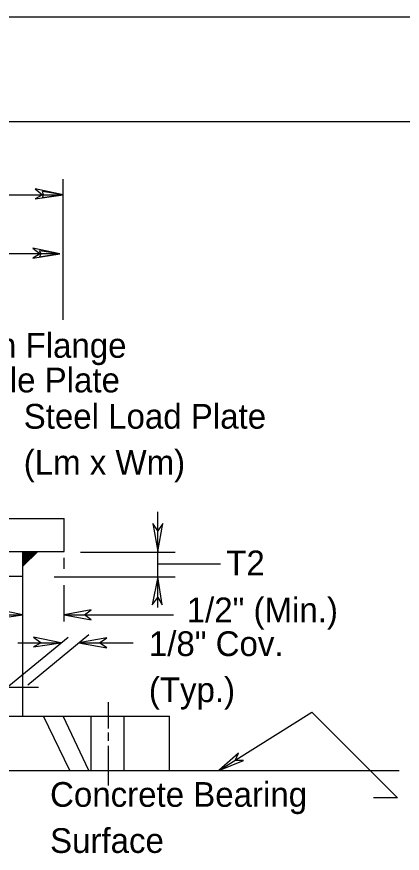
# Model space of a CAD drawing. Extents: x 499999.87 to 500002.82, y 499999.96 to 500001.79.
# Drawn here: x 500001.4526 to 500001.6062, y 500001.4585 to 500001.7917 of the extents above; entities that cross this region are included whole.
import ezdxf

# ---------------------------------------------------------------- set-up
doc = ezdxf.new("R2010")
doc.units = 0
for name, color, linetype in [('1', 7, 'Continuous'), ('31', 7, 'Continuous'), ('33', 7, 'Continuous'), ('40', 7, 'Continuous'), ('51', 7, 'Continuous'), ('52', 7, 'Continuous'), ('53', 7, 'Continuous')]:
    doc.layers.add(name, color=color, linetype=linetype)

msp = doc.modelspace()

# ---------------------------------------------------------------- linework, layer by layer
at = {"layer": '1'}
for p, q in [((499999.86647, 500001.79167), (500002.8248, 500001.79167)), ((500000.03314, 500001.75), (500002.78314, 500001.75)), ((500001.47113, 500001.7208), (500001.47113, 500001.7208)), ((500001.46982, 500001.69718), (500001.46982, 500001.69718))]:
    msp.add_line(p, q, dxfattribs=at)
for points in [[(500001.47113, 500001.7208), (500001.45997, 500001.7231), (500001.46293, 500001.7208), (500001.45997, 500001.71916)], [(500001.46982, 500001.69718), (500001.45899, 500001.69948), (500001.46194, 500001.69718), (500001.45899, 500001.69554)], [(500001.50886, 500001.57874), (500001.51083, 500001.5899), (500001.50886, 500001.58694), (500001.50689, 500001.5899)], [(500001.50886, 500001.56857), (500001.50656, 500001.55741), (500001.50886, 500001.56037), (500001.5105, 500001.55741)], [(500001.45505, 500001.55348), (500001.4439, 500001.55577), (500001.44685, 500001.55348), (500001.4439, 500001.55184)], [(500001.47146, 500001.55348), (500001.48228, 500001.55151), (500001.47966, 500001.55348), (500001.48228, 500001.55545)], [(500001.47014, 500001.54232), (500001.45932, 500001.54462), (500001.46227, 500001.54232), (500001.45932, 500001.54068)], [(500001.47736, 500001.54232), (500001.48852, 500001.54035), (500001.48556, 500001.54232), (500001.48852, 500001.54429)], [(500001.53314, 500001.49147), (500001.54298, 500001.49541), (500001.5397, 500001.49541), (500001.54101, 500001.49836)]]:
    msp.add_lwpolyline(points, close=True, dxfattribs=at)
at = {"layer": '31'}
for p, q in [((500001.46096, 500001.57874), (500001.45505, 500001.57283)), ((500001.46063, 500001.57874), (500001.45505, 500001.57283)), ((500001.45997, 500001.57874), (500001.45505, 500001.57349)), ((500001.45965, 500001.57874), (500001.45505, 500001.57382)), ((500001.45932, 500001.57874), (500001.45505, 500001.57415)), ((500001.45899, 500001.57874), (500001.45505, 500001.5748)), ((500001.45833, 500001.57874), (500001.45505, 500001.57513)), ((500001.45768, 500001.57874), (500001.45505, 500001.57612)), ((500001.45768, 500001.57874), (500001.45505, 500001.57579)), ((500001.45702, 500001.57874), (500001.45505, 500001.57644)), ((500001.45669, 500001.57874), (500001.45505, 500001.5771)), ((500001.45604, 500001.57874), (500001.45505, 500001.57743)), ((500001.45636, 500001.57874), (500001.45505, 500001.57743)), ((500001.45571, 500001.57874), (500001.45505, 500001.57776)), ((500001.45538, 500001.57874), (500001.45505, 500001.57808)), ((500001.45997, 500001.57874), (500001.45538, 500001.57382)), ((500001.45801, 500001.57874), (500001.45538, 500001.57579)), ((500001.45735, 500001.57874), (500001.45538, 500001.57644)), ((500001.45669, 500001.57874), (500001.45538, 500001.5771)), ((500001.48917, 500001.5082), (500001.48917, 500001.5187)), ((500001.47375, 500001.49147), (500001.46325, 500001.51312)), ((500001.4813, 500001.49147), (500001.47113, 500001.51312)), ((500001.48228, 500001.49147), (500001.48228, 500001.51312)), ((500001.49541, 500001.49147), (500001.49541, 500001.51312)), ((500001.48917, 500001.50328), (500001.48917, 500001.50656)), ((500001.48917, 500001.48556), (500001.48917, 500001.50131))]:
    msp.add_line(p, q, dxfattribs=at)
at = {"layer": '33'}
for p, q in [((500001.45308, 500001.54232), (500001.47014, 500001.54232)), ((500001.47736, 500001.54232), (500001.49902, 500001.54232))]:
    msp.add_line(p, q, dxfattribs=at)
at = {"layer": '40'}
for p, q in [((500001.15978, 500001.59186), (500001.47146, 500001.59186)), ((500001.47146, 500001.57874), (500001.47146, 500001.59186)), ((500001.15978, 500001.57874), (500001.47146, 500001.57874)), ((500001.45505, 500001.51312), (500001.45505, 500001.57874)), ((500001.16798, 500001.5689), (500001.45505, 500001.5689)), ((500001.11614, 500001.51312), (500001.51345, 500001.51312)), ((500001.51345, 500001.49147), (500001.51345, 500001.51312)), ((500001.04331, 500001.49147), (500001.60499, 500001.49147))]:
    msp.add_line(p, q, dxfattribs=at)
at = {"layer": '51'}
for p, q in [((500001.47113, 500001.67093), (500001.47113, 500001.72703)), ((500001.16109, 500001.7208), (500001.47113, 500001.7208)), ((500001.46982, 500001.69718), (500001.31562, 500001.69718)), ((500001.50886, 500001.56857), (500001.50886, 500001.59449)), ((500001.47802, 500001.57841), (500001.51575, 500001.57841)), ((500001.47146, 500001.57185), (500001.47146, 500001.57612)), ((500001.50886, 500001.57382), (500001.53379, 500001.57382)), ((500001.46752, 500001.56857), (500001.51575, 500001.56857)), ((500001.50886, 500001.55643), (500001.50886, 500001.56857)), ((500001.47146, 500001.55085), (500001.47146, 500001.56529)), ((500001.43865, 500001.55348), (500001.45505, 500001.55348)), ((500001.47146, 500001.55348), (500001.51509, 500001.55348)), ((500001.44948, 500001.52526), (500001.4731, 500001.54462)), ((500001.45702, 500001.52559), (500001.4813, 500001.5456)), ((500001.44521, 500001.52461), (500001.46129, 500001.52461)), ((500001.53314, 500001.49147), (500001.57021, 500001.51476)), ((500001.57021, 500001.51476), (500001.60433, 500001.48064)), ((500001.60433, 500001.48064), (500001.59482, 500001.48064))]:
    msp.add_line(p, q, dxfattribs=at)
at = {"layer": '52'}
for p, q in [((500001.47113, 500001.7208), (500001.46293, 500001.72211)), ((500001.46325, 500001.7208), (500001.46293, 500001.72211)), ((500001.47113, 500001.7208), (500001.46293, 500001.71949)), ((500001.46293, 500001.71949), (500001.46325, 500001.7208)), ((500001.46982, 500001.69718), (500001.46161, 500001.69849)), ((500001.46227, 500001.69718), (500001.46161, 500001.69849)), ((500001.46982, 500001.69718), (500001.46161, 500001.69587)), ((500001.46161, 500001.69587), (500001.46227, 500001.69718))]:
    msp.add_line(p, q, dxfattribs=at)

# ---------------------------------------------------------------- texts
at = {"layer": '51'}
msp.add_text('1/2" (Min.)', height=0.0098425, dxfattribs=at).set_placement((500001.52034, 500001.55052))
at = {"layer": '53'}
for s, height, p in [('Bottom Flange', 0.0098425, (500001.41076, 500001.65584)), ('Sole Plate', 0.009843, (500001.43373, 500001.64206)), ('Steel Load Plate', 0.0098425, (500001.45538, 500001.62762)), ('(Lm x Wm)', 0.009843, (500001.45538, 500001.60925)), ('T2', 0.009843, (500001.53609, 500001.56923)), ('1/8" Cov.', 0.009843, (500001.50525, 500001.53707)), ('(Typ.)', 0.009843, (500001.50525, 500001.5187)), ('Concrete Bearing', 0.0098425, (500001.46588, 500001.47703)), ('Surface', 0.009843, (500001.46588, 500001.45866))]:
    msp.add_text(s, height=height, dxfattribs=at).set_placement(p)

doc.saveas('drawing.dxf')
